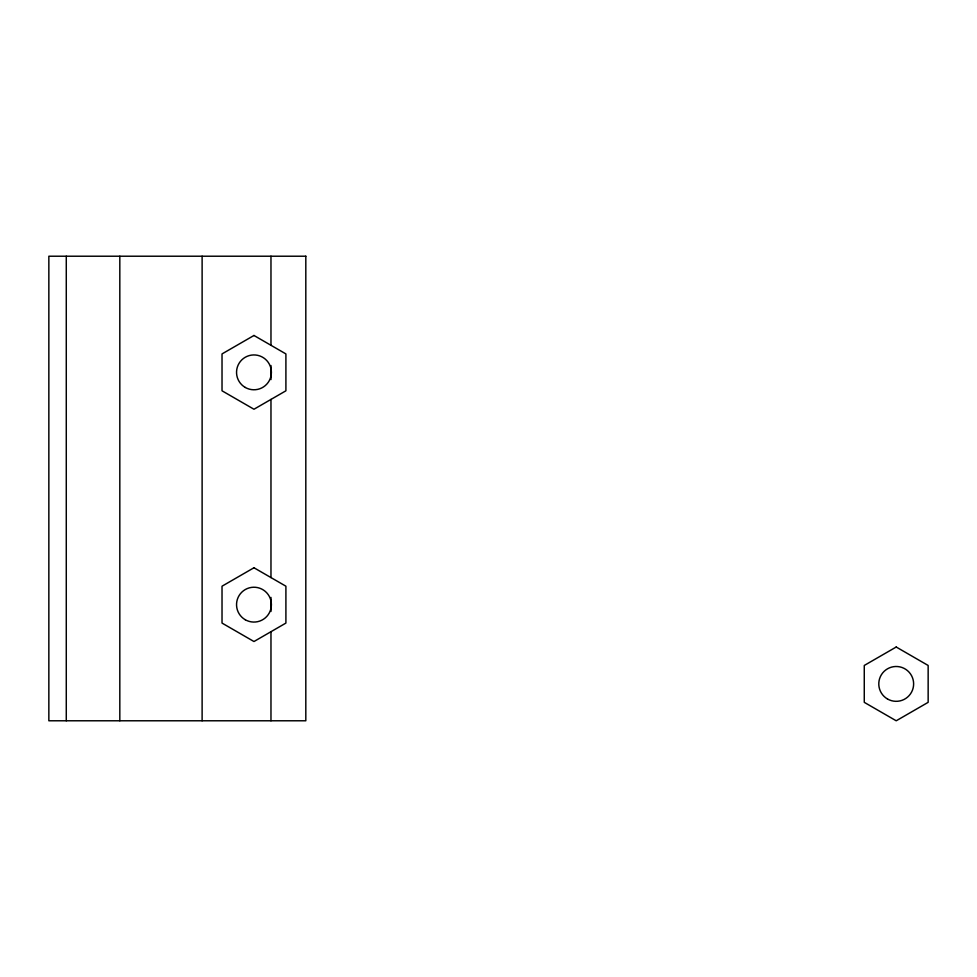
<?xml version="1.0" encoding="UTF-8"?>
<svg xmlns="http://www.w3.org/2000/svg" width="977" height="977" viewBox="0 0 977 977"><rect width="100%" height="100%" fill="white"/><g stroke="black" fill="none" stroke-linecap="round" stroke-linejoin="round"><path stroke-width="1.47" d="M270.971 256.218L270.971 345.296M270.971 365.532L270.971 379.589M270.971 399.422L270.971 577.578M270.971 597.411L270.971 611.468M270.971 631.704L270.971 720.782M202.117 256.218L202.117 720.782M119.817 256.218L119.817 720.782M66.277 256.218L66.277 720.782M253.971 335.477L222.023 353.918L222.023 390.8L253.971 409.241L285.907 390.8L285.907 353.918L253.971 335.477M253.971 567.759L222.023 586.2L222.023 623.082L253.971 641.523L285.907 623.082L285.907 586.2L253.971 567.759M896.214 647.018L864.266 665.459L864.266 702.341L896.214 720.782L928.15 702.341L928.15 665.459L896.214 647.018M305.813 256.218L48.85 256.218L48.85 720.782L305.813 720.782L305.813 256.218M887.495 698.995A17.427 17.427 0 0 0 913.629 683.9A17.427 17.427 0 0 0 887.495 668.818A17.427 17.427 0 0 0 887.495 698.995M245.251 619.736A17.427 17.427 0 0 0 271.386 604.641A17.427 17.427 0 0 0 245.251 589.558A17.427 17.427 0 0 0 245.251 619.736M245.251 387.442A17.427 17.427 0 0 0 271.386 372.359A17.427 17.427 0 0 0 245.251 357.264A17.427 17.427 0 0 0 245.251 387.442"/></g></svg>
